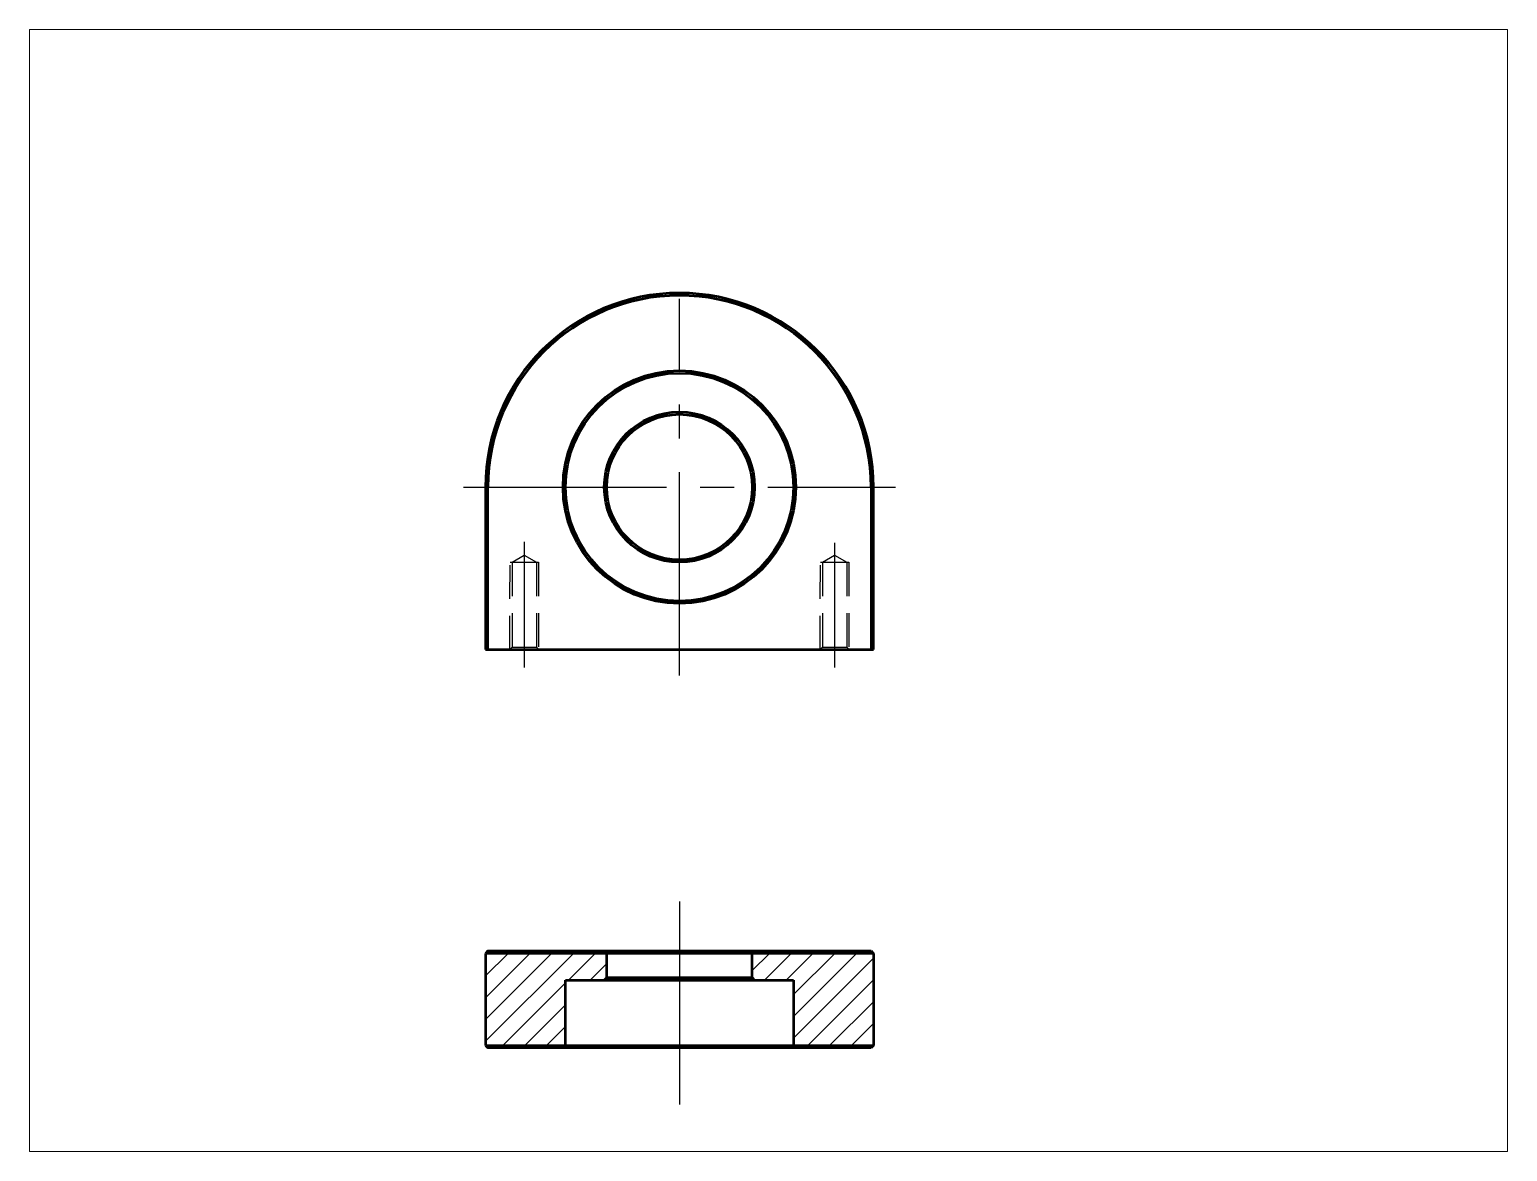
# Paper-space layout 'Layout2' of a CAD drawing. Header units: millimetres. Extents: x 26 to 231, y 20 to 176.
# The model-space entities are those that its viewports show. They can reach past a viewport. Long polylines and large blocks are cut down to what shows.
import ezdxf

# ---------------------------------------------------------------- set-up
doc = ezdxf.new("R2010")
doc.units = ezdxf.units.MM
doc.linetypes.add('CENTER2', pattern=[28.575, 19.05, -3.175, 3.175, -3.175])
doc.linetypes.add('HIDDEN2', pattern=[4.7625, 3.175, -1.5875])
for name, color, linetype in [('CENTRE', 1, 'CENTER2'), ('HIDDEN', 4, 'HIDDEN2'), ('LIGHT', 8, 'Continuous')]:
    doc.layers.add(name, color=color, linetype=linetype)
doc.layers.add('OBJECT', color=5, linetype='Continuous', lineweight=50)

msp = doc.modelspace()

# ---------------------------------------------------------------- hatches: boundary and pattern name
at = {"layer": 'LIGHT'}
h = msp.add_hatch(dxfattribs=at)
h.set_pattern_fill('ANSI31', color=256)
h.paths.add_polyline_path([(1426.47, 668.25), (1434.47, 668.25), (1434.97, 668.75), (1434.97, 673.75), (1409.97, 673.75), (1409.97, 654.75), (1426.47, 654.75)])
h.paths.add_polyline_path([(1465.47, 668.25), (1473.47, 668.25), (1473.47, 654.75), (1489.97, 654.75), (1489.97, 673.75), (1464.97, 673.75), (1464.97, 668.75)])

# ---------------------------------------------------------------- linework, layer by layer
at = {"layer": 'CENTRE'}
for p, q in [((1449.97, 731.04), (1449.97, 808.64)), ((1405.44, 769.84), (1494.5, 769.84)), ((1417.97, 758.55), (1417.97, 732.68)), ((1481.97, 758.35), (1481.97, 732.68)), ((1449.97, 684.42), (1449.97, 638.64))]:
    msp.add_line(p, q, dxfattribs=at)
at = {"layer": 'HIDDEN'}
for p, q in [((1415.47, 754.34), (1417.97, 755.84)), ((1479.47, 754.34), (1481.97, 755.84)), ((1414.97, 736.34), (1415.04, 754.34)), ((1415.04, 754.34), (1420.9, 754.34)), ((1415.47, 754.34), (1415.47, 736.84)), ((1420.47, 754.34), (1420.47, 736.84)), ((1420.9, 754.34), (1420.9, 736.34)), ((1478.97, 736.34), (1479.04, 754.34)), ((1479.04, 754.34), (1484.9, 754.34)), ((1479.47, 754.34), (1479.47, 736.84)), ((1484.47, 754.34), (1484.47, 736.84)), ((1484.9, 754.34), (1484.9, 736.34)), ((1415.47, 736.84), (1420.47, 736.84)), ((1479.47, 736.84), (1484.47, 736.84))]:
    msp.add_line(p, q, dxfattribs=at)
at = {"layer": 'HIDDEN', "ltscale": 5.552421}
for p, q in [((1417.97, 755.84), (1420.47, 754.34)), ((1481.97, 755.84), (1484.47, 754.34))]:
    msp.add_line(p, q, dxfattribs=at)
at = {"layer": 'HIDDEN', "ltscale": 1.346073}
for p, q in [((1415.47, 736.84), (1414.97, 736.34)), ((1420.47, 736.84), (1420.97, 736.34)), ((1479.47, 736.84), (1478.97, 736.34)), ((1484.47, 736.84), (1484.97, 736.34))]:
    msp.add_line(p, q, dxfattribs=at)
at = {"layer": 'OBJECT'}
for p, q in [((1409.97, 769.84), (1409.97, 736.34)), ((1410.47, 736.34), (1410.47, 769.84)), ((1489.47, 769.84), (1489.47, 736.34)), ((1489.97, 736.34), (1489.97, 769.84)), ((1409.97, 736.34), (1410.47, 736.34)), ((1410.47, 736.34), (1489.47, 736.34)), ((1489.47, 736.34), (1489.97, 736.34)), ((1410.47, 674.25), (1409.97, 673.75)), ((1489.97, 673.75), (1409.97, 673.75)), ((1409.97, 673.75), (1409.97, 654.75)), ((1410.47, 674.25), (1489.47, 674.25)), ((1434.97, 668.75), (1434.97, 673.75)), ((1464.97, 668.75), (1464.97, 673.75)), ((1489.47, 674.25), (1489.97, 673.75)), ((1489.97, 673.75), (1489.97, 654.75)), ((1426.47, 654.75), (1426.47, 668.25)), ((1426.47, 668.25), (1473.47, 668.25)), ((1434.97, 668.75), (1464.97, 668.75)), ((1473.47, 668.25), (1473.47, 654.75)), ((1409.97, 654.75), (1410.47, 654.25)), ((1409.97, 654.75), (1489.97, 654.75)), ((1489.47, 654.25), (1410.47, 654.25)), ((1489.97, 654.75), (1489.47, 654.25))]:
    msp.add_line(p, q, dxfattribs=at)
at = {"layer": 'OBJECT', "ltscale": 1.346073}
for p, q in [((1434.97, 673.75), (1434.47, 674.25)), ((1464.97, 673.75), (1465.47, 674.25)), ((1434.97, 668.75), (1434.47, 668.25)), ((1464.97, 668.75), (1465.47, 668.25)), ((1426.47, 654.75), (1425.97, 654.25)), ((1473.47, 654.75), (1473.97, 654.25))]:
    msp.add_line(p, q, dxfattribs=at)
at = {"layer": 'OBJECT'}
for radius in [24, 23.5, 15.5, 15]:
    msp.add_circle((1449.97, 769.84), radius, dxfattribs=at)
for radius in [40, 39.5]:
    msp.add_arc((1449.97, 769.84), radius, 0, 180, dxfattribs=at)

psp = doc.layouts.new('Layout2')

# ---------------------------------------------------------------- viewports
at = {"layer": 'CENTRE'}
psp.add_viewport(center=(128.5, 97.5), size=(205.6, 156), view_center_point=(1468.33, 748.53), view_height=231.2105, dxfattribs=at)

doc.saveas('drawing.dxf')
